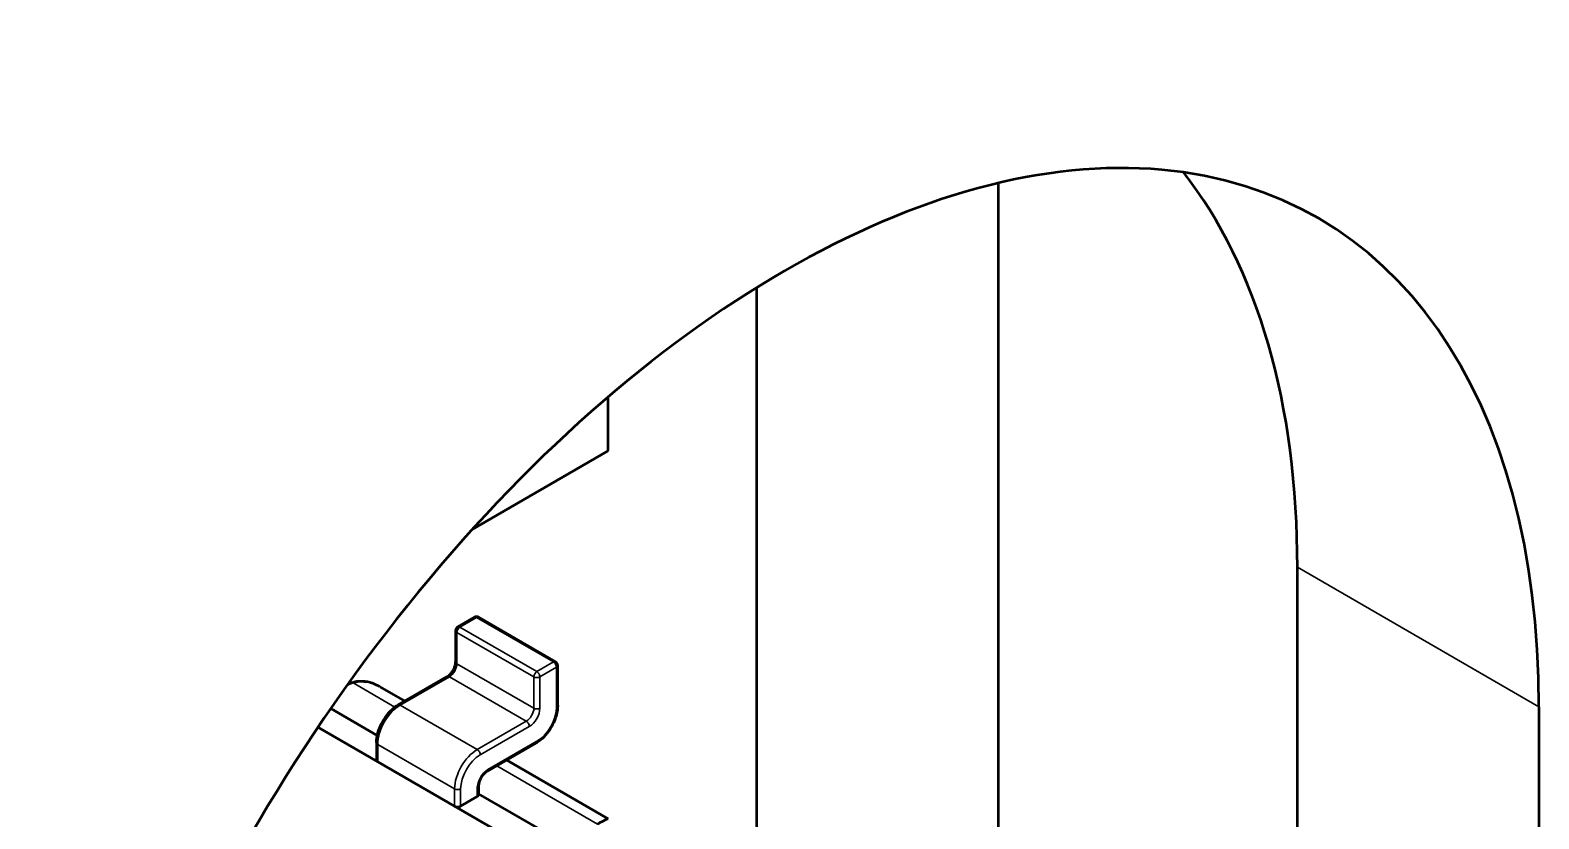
# Model space of a CAD drawing. Header units: millimetres. Extents: x 3137 to 5094, y 789 to 1822.
# Drawn here: x 4205.02 to 4212.09, y 1610.61 to 1614.31 of the extents above; entities that cross this region are included whole.
import ezdxf

# ---------------------------------------------------------------- set-up
doc = ezdxf.new("R2010")
doc.units = ezdxf.units.MM
doc.header["$LTSCALE"] = 1.8
doc.layers.add('외형선(ISO)', color=7, linetype='Continuous', lineweight=50)
doc.layers.add('좁은 외형선(ISO)', color=7, linetype='Continuous', lineweight=35)

msp = doc.modelspace()

# ---------------------------------------------------------------- linework, layer by layer
at = {"layer": '외형선(ISO)'}
for p, q in [((4209.5577, 1591.7835), (4209.5577, 1613.5904)), ((4208.4244, 1591.1292), (4208.4244, 1613.1014)), ((4207.7251, 1612.3341), (4207.0905, 1611.9678)), ((4210.9582, 1583.2135), (4210.9582, 1611.7909)), ((4207.1005, 1611.5562), (4207.0227, 1611.5113)), ((4207.4811, 1611.348), (4207.1205, 1611.5562)), ((4207.0127, 1611.494), (4207.0127, 1611.3471)), ((4207.4911, 1611.1429), (4207.4911, 1611.3306)), ((4206.5246, 1611.2504), (4206.5073, 1611.2436)), ((4206.6577, 1611.2308), (4206.774, 1611.1637)), ((4206.9732, 1611.2787), (4206.7434, 1611.146)), ((4206.6451, 1611.0034), (4206.427, 1611.1294)), ((4212.0896, 1611.1377), (4212.0896, 1582.5603)), ((4206.6473, 1610.8796), (4206.3671, 1611.0415)), ((4206.6414, 1610.9695), (4206.6414, 1610.8878)), ((4207.1593, 1610.8337), (4207.3892, 1610.9663)), ((4206.6473, 1610.8796), (4207.0079, 1610.6714)), ((4207.2524, 1610.8874), (4207.7278, 1610.6128)), ((4207.1198, 1610.7652), (4207.1198, 1610.7244)), ((4207.5206, 1610.4978), (4207.1198, 1610.7292)), ((4207.4145, 1610.4365), (4207.0079, 1610.6714)), ((4207.0362, 1610.6714), (4207.114, 1610.7163))]:
    msp.add_line(p, q, dxfattribs=at)
for centre, start, end in [((4207.0327, 1611.494), 120, 179.99059), ((4207.1105, 1611.5389), 59.99059, 120), ((4207.4711, 1611.3306), 359.99059, 59.99059)]:
    msp.add_arc(centre, 0.02, start, end, dxfattribs=at)
for centre, major_axis, ratio, start_param, end_param in [((4208.5541, 1609.0965), (2.5, 4.3301), 0.57735, 5.497787, 8.63938), ((4207.4227, 1609.7497), (2.5, 4.3301), 0.57735, 5.497787, 6.054934), ((4206.6614, 1610.8878), (-0.02, 0), 0.57746, 0, 0.785493), ((4207.0998, 1610.7244), (0.02, 0), 0.57746, 5.497882, 6.283185), ((4207.0221, 1610.6795), (-0.02, 0), 0.57746, 0.785493, 2.356289)]:
    msp.add_ellipse(centre, major_axis=major_axis, ratio=ratio, start_param=start_param, end_param=end_param, dxfattribs=at)
for points in [[(4207.7267, 1612.5879), (4207.7266, 1612.5044), (4207.7266, 1612.4209), (4207.7265, 1612.3374)], [(4207.7251, 1612.3341), (4207.7261, 1612.3347), (4207.7265, 1612.336), (4207.7265, 1612.3374)]]:
    msp.add_open_spline(points, degree=3, dxfattribs=at)
for points, knots in [([(4206.9732, 1611.2787), (4206.9763, 1611.2804), (4206.9796, 1611.2828), (4206.9861, 1611.2887), (4206.9894, 1611.2921), (4206.9956, 1611.2999), (4206.9986, 1611.3044), (4207.004, 1611.3137), (4207.0063, 1611.3187), (4207.0099, 1611.3285), (4207.0112, 1611.3334), (4207.0124, 1611.3412), (4207.0127, 1611.3443), (4207.0127, 1611.3471)], [0, 0, 0, 0, 0.001510453, 0.001510453, 0.003013376, 0.003013376, 0.004603009, 0.004603009, 0.00623754, 0.00623754, 0.007868803, 0.007868803, 0.009050935, 0.009050935, 0.009050935, 0.009050935]), ([(4206.5246, 1611.2504), (4206.5353, 1611.2546), (4206.5469, 1611.2568), (4206.5697, 1611.2578), (4206.581, 1611.2568), (4206.5922, 1611.2548)], [0, 0, 0, 0, 0.003926271, 0.003926271, 0.007626008, 0.007626008, 0.007626008, 0.007626008]), ([(4206.6577, 1611.2308), (4206.656, 1611.2318), (4206.6542, 1611.2328), (4206.6525, 1611.2338), (4206.648, 1611.2362), (4206.6435, 1611.2384), (4206.6391, 1611.2405), (4206.6346, 1611.2425), (4206.6302, 1611.2444), (4206.6258, 1611.246), (4206.6214, 1611.2477), (4206.617, 1611.2491), (4206.6127, 1611.2503), (4206.6084, 1611.2516), (4206.6041, 1611.2526), (4206.5999, 1611.2535), (4206.5957, 1611.2543), (4206.5915, 1611.255), (4206.5874, 1611.2554), (4206.5834, 1611.2559), (4206.5794, 1611.2561), (4206.5755, 1611.2562), (4206.5715, 1611.2562), (4206.5677, 1611.2561), (4206.564, 1611.2558), (4206.5603, 1611.2555), (4206.5566, 1611.2551), (4206.5531, 1611.2544), (4206.5495, 1611.2538), (4206.5461, 1611.253), (4206.5428, 1611.252), (4206.5395, 1611.2511), (4206.5362, 1611.25), (4206.5331, 1611.2487)], [2.3537343, 2.3537343, 2.3537343, 2.3537343, 2.3799944, 2.3799944, 2.3799944, 2.4474276, 2.4474276, 2.4474276, 2.5148608, 2.5148608, 2.5148608, 2.582294, 2.582294, 2.582294, 2.6497271, 2.6497271, 2.6497271, 2.7171603, 2.7171603, 2.7171603, 2.7845935, 2.7845935, 2.7845935, 2.8520267, 2.8520267, 2.8520267, 2.9194598, 2.9194598, 2.9194598, 2.986893, 2.986893, 2.986893, 3.0543262, 3.0543262, 3.0543262, 3.0543262]), ([(4206.6414, 1610.9695), (4206.6414, 1610.9837), (4206.6436, 1610.9991), (4206.6518, 1611.0294), (4206.6577, 1611.0446), (4206.6724, 1611.0733), (4206.6812, 1611.087), (4206.7007, 1611.1116), (4206.7115, 1611.1226), (4206.7295, 1611.1372), (4206.7364, 1611.1419), (4206.7434, 1611.146)], [0, 0, 0, 0, 0.00501756, 0.00501756, 0.0098973, 0.0098973, 0.01468923, 0.01468923, 0.01945889, 0.01945889, 0.02229104, 0.02229104, 0.02229104, 0.02229104]), ([(4207.4911, 1611.1429), (4207.4911, 1611.1286), (4207.4889, 1611.1132), (4207.4808, 1611.0829), (4207.4748, 1611.0677), (4207.4602, 1611.039), (4207.4513, 1611.0253), (4207.4319, 1611.0008), (4207.421, 1610.9897), (4207.4031, 1610.9752), (4207.3961, 1610.9704), (4207.3892, 1610.9663)], [0, 0, 0, 0, 0.00501756, 0.00501756, 0.0098973, 0.0098973, 0.01468923, 0.01468923, 0.01945889, 0.01945889, 0.02229104, 0.02229104, 0.02229104, 0.02229104]), ([(4207.1593, 1610.8337), (4207.1563, 1610.8319), (4207.1529, 1610.8295), (4207.1464, 1610.8237), (4207.1432, 1610.8202), (4207.1369, 1610.8124), (4207.1339, 1610.808), (4207.1286, 1610.7986), (4207.1263, 1610.7936), (4207.1227, 1610.7838), (4207.1214, 1610.7789), (4207.1201, 1610.7711), (4207.1198, 1610.768), (4207.1198, 1610.7652)], [0, 0, 0, 0, 0.001510453, 0.001510453, 0.003013376, 0.003013376, 0.004603009, 0.004603009, 0.00623754, 0.00623754, 0.007868803, 0.007868803, 0.009050935, 0.009050935, 0.009050935, 0.009050935]), ([(4207.677, 1610.588), (4207.6797, 1610.5896), (4207.6823, 1610.591), (4207.6848, 1610.5924), (4207.6874, 1610.5938), (4207.6898, 1610.5952), (4207.6922, 1610.5965), (4207.6946, 1610.5978), (4207.6969, 1610.599), (4207.6991, 1610.6002), (4207.7013, 1610.6014), (4207.7034, 1610.6025), (4207.7054, 1610.6036), (4207.7074, 1610.6046), (4207.7093, 1610.6056), (4207.7111, 1610.6064), (4207.7128, 1610.6073), (4207.7145, 1610.6081), (4207.716, 1610.6088), (4207.7175, 1610.6095), (4207.7189, 1610.6102), (4207.7202, 1610.6107), (4207.7214, 1610.6112), (4207.7225, 1610.6117), (4207.7235, 1610.612), (4207.7244, 1610.6124), (4207.7252, 1610.6126), (4207.7259, 1610.6128), (4207.7266, 1610.6129), (4207.7271, 1610.613), (4207.7274, 1610.6129), (4207.7276, 1610.6129), (4207.7278, 1610.6128), (4207.7279, 1610.6127)], [3.2288591, 3.2288591, 3.2288591, 3.2288591, 3.2962923, 3.2962923, 3.2962923, 3.3637255, 3.3637255, 3.3637255, 3.4311586, 3.4311586, 3.4311586, 3.4985918, 3.4985918, 3.4985918, 3.566025, 3.566025, 3.566025, 3.6334582, 3.6334582, 3.6334582, 3.7008913, 3.7008913, 3.7008913, 3.7683245, 3.7683245, 3.7683245, 3.8357577, 3.8357577, 3.8357577, 3.9031909, 3.9031909, 3.9031909, 3.9380442, 3.9380442, 3.9380442, 3.9380442])]:
    msp.add_open_spline(points, degree=3, knots=knots, dxfattribs=at)
at = {"layer": '좁은 외형선(ISO)'}
for p, q in [((4212.0896, 1611.1377), (4210.9582, 1611.7909)), ((4207.1105, 1611.5553), (4207.0327, 1611.5103)), ((4207.0327, 1611.5103), (4207.3934, 1611.3021)), ((4207.4711, 1611.347), (4207.1105, 1611.5553)), ((4207.3792, 1611.2776), (4207.0186, 1611.4859)), ((4207.0186, 1611.4859), (4207.0186, 1611.3389)), ((4207.0186, 1611.3389), (4207.3792, 1611.1306)), ((4207.3934, 1611.3021), (4207.4711, 1611.347)), ((4207.4853, 1611.3225), (4207.4075, 1611.2776)), ((4207.4852, 1611.1347), (4207.4853, 1611.3225)), ((4206.5331, 1611.2487), (4206.5024, 1611.2367)), ((4206.7283, 1611.136), (4206.5331, 1611.2487)), ((4206.9832, 1611.2777), (4206.7534, 1611.145)), ((4207.3438, 1611.0694), (4206.9832, 1611.2777)), ((4207.3792, 1611.1306), (4207.3792, 1611.2776)), ((4207.4075, 1611.2776), (4207.4075, 1611.1306)), ((4206.7534, 1611.145), (4207.114, 1610.9367)), ((4207.114, 1610.9367), (4207.3438, 1611.0694)), ((4207.358, 1611.0449), (4207.1281, 1610.9122)), ((4207.0079, 1610.753), (4206.6473, 1610.9613)), ((4206.6473, 1610.9613), (4206.6473, 1610.8796)), ((4207.1635, 1610.8428), (4207.3933, 1610.9755)), ((4207.677, 1610.588), (4207.2056, 1610.8604)), ((4207.0079, 1610.6714), (4207.0079, 1610.753)), ((4207.0362, 1610.753), (4207.0362, 1610.6714)), ((4207.114, 1610.7163), (4207.114, 1610.7571))]:
    msp.add_line(p, q, dxfattribs=at)
for centre, major_axis, ratio, start_param, end_param in [((2467.6614, 1614.5522), (1740.0626, -3.0216), 0.816419, 0.000566, 0.000743), ((4207.0327, 1611.494), (-0.01, -0.0173), 0.577241, 3.927086, 5.497882), ((4207.0327, 1611.494), (-0.01, 0.0173), 0.57735, 5.497598, 6.283185), ((4207.1105, 1611.5389), (-0.01, 0.0173), 0.57735, 5.497598, 6.283185), ((4207.1105, 1611.5389), (0.01, 0.0173), 0.577241, 0, 0.785493), ((4207.0327, 1611.494), (-0.02, 0), 0.57746, 0, 0.785493), ((4206.9832, 1611.3185), (-0.025, -0.0433), 0.577241, 0.785493, 2.356289), ((4207.0327, 1611.3471), (-0.02, 0), 0.57746, 0, 0.785493), ((4207.3933, 1611.2857), (-0.01, -0.0173), 0.577241, 3.927086, 5.497882), ((4207.3933, 1611.2857), (-0.01, 0.0173), 0.57735, 3.926801, 5.497598), ((4207.4711, 1611.3306), (0.01, 0.0173), 0.577241, 0, 0.785493), ((4207.4711, 1611.3306), (-0.01, 0.0173), 0.57735, 3.926801, 5.497598), ((4207.4711, 1611.3306), (0.02, 0), 0.57746, 5.497882, 6.283185), ((4206.5319, 1611.2318), (-0.0073, 0.0186), 0.573, 5.588008, 6.283185), ((4206.9832, 1611.2613), (-0.01, 0.0173), 0.57735, 5.497598, 6.283185), ((4207.3933, 1611.2857), (-0.02, 0), 0.57746, 0.785493, 2.356289), ((4206.7534, 1611.0225), (-0.075, -0.1299), 0.577241, 3.927086, 5.497882), ((4206.7534, 1611.1287), (-0.01, 0.0173), 0.57735, 5.497598, 6.283185), ((4207.4711, 1611.1429), (0.02, 0), 0.57746, 5.497882, 6.283185), ((4207.3438, 1611.1102), (0.025, 0.0433), 0.577241, 3.927086, 5.497882), ((4207.358, 1611.102), (-0.035, -0.0606), 0.577241, 0.785493, 2.356289), ((4207.3933, 1611.1388), (-0.02, 0), 0.57746, 0.785493, 2.356289), ((4207.3933, 1611.0816), (0.065, 0.1126), 0.577241, 3.927086, 5.497882), ((4207.3438, 1611.0531), (-0.01, 0.0173), 0.57735, 3.926801, 5.497598), ((4206.6614, 1610.9694), (-0.02, 0), 0.57746, 0, 0.785493), ((4207.114, 1610.8142), (0.075, 0.1299), 0.577241, 0.785493, 2.356289), ((4207.114, 1610.9204), (-0.01, 0.0173), 0.57735, 3.926801, 5.497598), ((4207.3792, 1610.9837), (0.01, -0.0173), 0.57735, 0, 0.785209), ((4207.1281, 1610.8061), (-0.065, -0.1126), 0.577241, 3.927086, 5.497882), ((4207.1635, 1610.7857), (0.035, 0.0606), 0.577241, 0.785493, 2.356289), ((4207.1493, 1610.851), (0.01, -0.0173), 0.57735, 0, 0.785209), ((4207.0221, 1610.7612), (-0.02, 0), 0.57746, 0.785493, 2.356289), ((4207.0998, 1610.7653), (0.02, 0), 0.57746, 5.497882, 6.283185)]:
    msp.add_ellipse(centre, major_axis=major_axis, ratio=ratio, start_param=start_param, end_param=end_param, dxfattribs=at)

doc.saveas('drawing.dxf')
